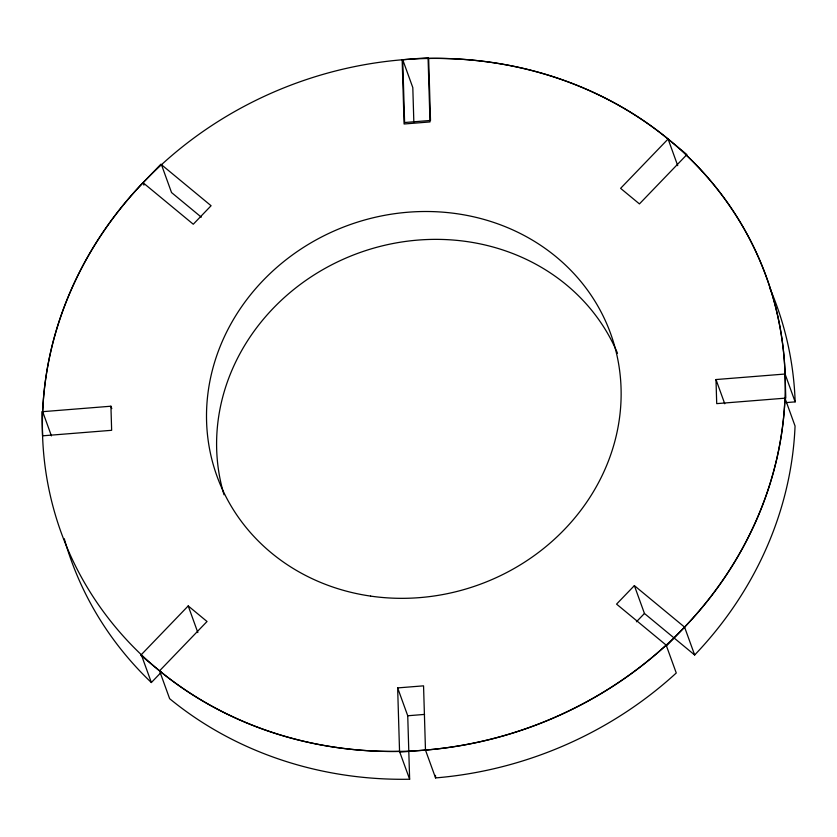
<?xml version="1.0" encoding="UTF-8"?>
<svg xmlns="http://www.w3.org/2000/svg" width="837" height="837" viewBox="0 0 837 837"><rect width="100%" height="100%" fill="white"/><g stroke="black" fill="none" stroke-linecap="round" stroke-linejoin="round"><path stroke-width="1.26" d="M143.064 182.717L160.871 164.219L211.081 205.735L193.274 224.232L143.064 182.717L143.943 185.134M188.21 605.936L140.731 655.266L159.553 670.835A375.081 342.647 -19.9 0 0 399.511 751.406L409.638 779.237A375.039 342.615 -19.9 0 1 169.639 698.686L159.553 670.835L207.032 621.504L188.21 605.936L197.846 632.573M64.282 538.735A375.039 342.615 -19.9 0 0 151.371 682.532L161.29 672.216M634.373 585.618L616.566 604.115L666.775 645.63L684.582 627.133A375.081 342.647 -19.9 0 0 784.98 398.171L795.056 426.023A375.039 342.615 -19.9 0 1 694.658 654.984L644.448 613.469L634.373 585.618L684.582 627.133L694.658 654.984M636.444 621.786L644.448 613.469M110.923 406.217L41.85 411.741L42.572 435.826L111.645 430.302L110.923 406.217L111.802 408.634M686.361 155.159A375.091 342.657 -19.9 0 1 785.064 374.024L785.797 398.109L716.713 403.633L715.991 379.548L785.075 374.024L795.15 401.875L786.027 402.597M397.648 687.909L423.553 685.838L425.478 750.078L435.564 777.918A375.039 342.615 -19.9 0 0 676.265 672.99L666.179 645.139A375.091 342.657 -19.9 0 1 425.478 750.078L399.573 752.149L397.648 687.909L407.734 715.761L409.638 779.237M407.734 715.761L424.568 714.411M201.309 217.17L171.543 192.562L161.468 164.711M677.729 165.653L668.093 139.015A375.081 342.647 -19.9 0 0 428.649 58.402L430.511 120.455L404.606 122.526L402.723 59.73L412.808 87.582L413.844 122.181M715.991 379.548L724.758 403.769M141.286 654.68L151.371 682.532M51.434 435.889L42.666 411.668A375.081 342.647 -19.9 0 1 143.012 182.686M435.481 775.355L435.564 777.918M224.013 494.761A209.323 191.223 -19.9 0 1 359.282 252.795A209.323 191.223 -19.9 0 1 617.507 353.287M769.506 287.373A375.039 342.615 -19.9 0 1 795.15 401.875M668.093 139.015L620.604 188.346L639.437 203.914L686.915 154.583L668.093 139.015M428.063 57.701L402.158 59.772L404.093 124.002L429.998 121.93L428.063 57.701M336.359 747.451A375.039 342.615 -19.9 0 0 767.142 279.16A375.039 342.615 -19.9 0 0 137.959 188.168A375.039 342.615 -19.9 0 0 336.359 747.451M370.592 596.101A209.323 191.223 -19.9 0 0 611.031 334.727A209.323 191.223 -19.9 0 0 259.847 283.942A209.323 191.223 -19.9 0 0 370.592 596.101"/></g></svg>
